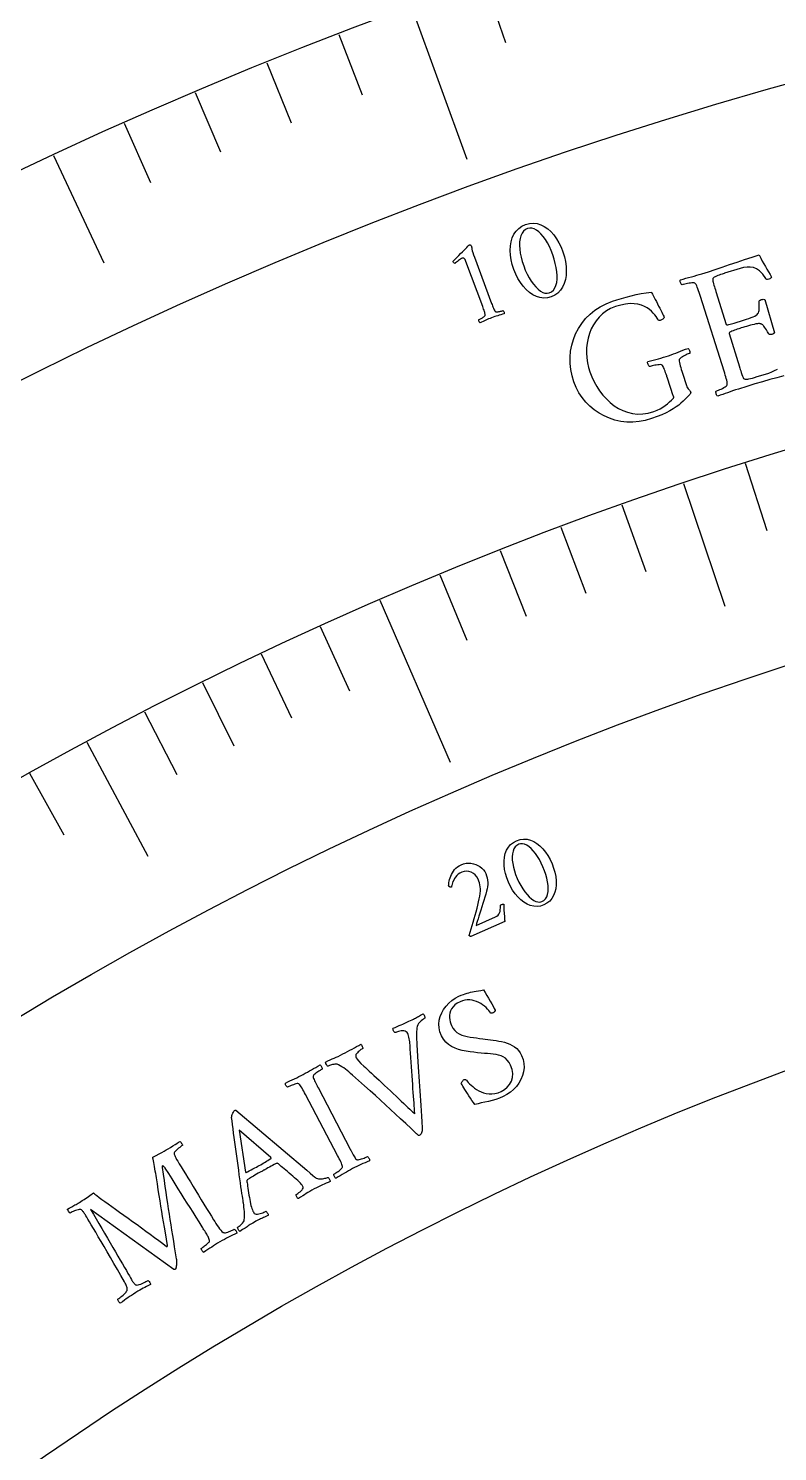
# Model space of a CAD drawing. Header units: millimetres. Extents: x -60 to 60, y -60 to 76.
# Drawn here: x -23.26 to -14.09, y 33.36 to 50.77 of the extents above; entities that cross this region are included whole.
import ezdxf

# ---------------------------------------------------------------- set-up
doc = ezdxf.new("R2010")
doc.units = ezdxf.units.MM
for name, color, linetype in [('ENGRAVE', 7, 'Continuous'), ('ENGRAVE_FINE', 8, 'Continuous'), ('TEXT', 5, 'Continuous')]:
    doc.layers.add(name, color=color, linetype=linetype)

msp = doc.modelspace()

# ---------------------------------------------------------------- linework, layer by layer
at = {"layer": 'ENGRAVE'}
for points in [[(-18.5717, 51.0253), (-17.8945, 49.1647)], [(-22.9482, 49.2125), (-22.3345, 47.8966)], [(-15.245, 45.1982), (-14.7387, 43.6973)], [(-18.958, 43.7708), (-18.0996, 41.7887)], [(-22.5434, 42.0367), (-21.7948, 40.6408)]]:
    msp.add_lwpolyline(points, dxfattribs=at)
for radius in [58.8, 58.8, 57.225, 54.3, 54.3, 51.99, 47.7, 47.7, 45.18, 40.5, 40.5]:
    msp.add_circle((0, 0), radius, dxfattribs=at)
at = {"layer": 'ENGRAVE_FINE'}
for points in [[(-17.6784, 51.3417), (-17.4205, 50.5928)], [(-19.4594, 50.6934), (-19.1756, 49.954)], [(-20.3411, 50.3461), (-20.0444, 49.6118)], [(-21.2167, 49.9834), (-20.9072, 49.2544)], [(-22.0858, 49.6055), (-21.7637, 48.882)], [(-14.4893, 45.4461), (-14.2268, 44.623)], [(-15.9966, 44.9377), (-15.7068, 44.1238)], [(-16.7439, 44.6647), (-16.4406, 43.8556)], [(-17.4867, 44.3791), (-17.17, 43.5753)], [(-18.2248, 44.0811), (-17.8947, 43.2827)], [(-19.6861, 43.4482), (-19.3296, 42.6612)], [(-20.4089, 43.1134), (-20.0392, 42.3325)], [(-21.1262, 42.7665), (-20.7435, 41.9919)], [(-21.8378, 42.4076), (-21.4422, 41.6394)], [(-23.243, 41.654), (-22.822, 40.8995)]]:
    msp.add_lwpolyline(points, dxfattribs=at)
at = {"layer": 'TEXT'}
for points in [[(-17.1766, 48.3663), (-17.1281, 48.3792), (-17.0807, 48.3832), (-17.0345, 48.3783), (-16.9895, 48.3644), (-16.9463, 48.3428), (-16.9054, 48.3147), (-16.8669, 48.2802), (-16.8308, 48.2391), (-16.7977, 48.193), (-16.768, 48.1429), (-16.742, 48.0889), (-16.7194, 48.031), (-16.7012, 47.9716), (-16.6882, 47.913), (-16.6804, 47.8553), (-16.6779, 47.7985), (-16.6807, 47.7438), (-16.6892, 47.6927), (-16.7032, 47.6451), (-16.7229, 47.6011), (-16.7486, 47.562), (-16.7804, 47.5293), (-16.8185, 47.5029), (-16.8629, 47.4829), (-16.9087, 47.4709), (-16.9542, 47.4676), (-16.9992, 47.473), (-17.0439, 47.4871), (-17.0873, 47.5088), (-17.1286, 47.5367), (-17.1677, 47.5709), (-17.2047, 47.6114), (-17.2389, 47.657), (-17.2695, 47.7066), (-17.2965, 47.7602), (-17.3199, 47.8177), (-17.3388, 47.8769), (-17.3525, 47.9353), (-17.3609, 47.9929), (-17.364, 48.0498), (-17.3615, 48.1045), (-17.353, 48.1558), (-17.3387, 48.2034), (-17.3184, 48.2476), (-17.2921, 48.2868), (-17.2597, 48.3197), (-17.2212, 48.3462), (-17.1766, 48.3663)], [(-17.1515, 48.3182), (-17.1784, 48.305), (-17.201, 48.2858), (-17.2191, 48.2608), (-17.2329, 48.23), (-17.2424, 48.1944), (-17.2479, 48.1551), (-17.2493, 48.1123), (-17.2468, 48.0659), (-17.2404, 48.0169), (-17.2303, 47.9665), (-17.2164, 47.9147), (-17.1989, 47.8614), (-17.1787, 47.8097), (-17.1565, 47.7612), (-17.1323, 47.7159), (-17.1061, 47.6738), (-17.0787, 47.6359), (-17.0509, 47.6031), (-17.0228, 47.5756), (-16.9942, 47.5532), (-16.9659, 47.537), (-16.9385, 47.528), (-16.912, 47.5261), (-16.8864, 47.5315), (-16.8582, 47.5454), (-16.835, 47.5651), (-16.8168, 47.5908), (-16.8036, 47.6225), (-16.7951, 47.6589), (-16.7906, 47.6989), (-16.7903, 47.7427), (-16.7941, 47.7901), (-16.8016, 47.8399), (-16.8122, 47.8908), (-16.8262, 47.9427), (-16.8433, 47.9956), (-16.8632, 48.0479), (-16.8849, 48.0965), (-16.9083, 48.1414), (-16.9336, 48.1826), (-16.9601, 48.2194), (-16.9872, 48.2511), (-17.0148, 48.2776), (-17.0431, 48.2989), (-17.0713, 48.3142), (-17.0988, 48.3225), (-17.1255, 48.3239), (-17.1515, 48.3182)], [(-17.699, 47.3622), (-17.905, 47.9137), (-17.9105, 47.9271), (-17.9159, 47.9379), (-17.9212, 47.9461), (-17.9265, 47.9518), (-17.9321, 47.9553), (-17.9383, 47.9569), (-17.9451, 47.9568), (-17.9525, 47.9548), (-17.9611, 47.9508), (-17.9713, 47.9448), (-17.9831, 47.9366), (-17.9966, 47.9263), (-18.0099, 47.9156), (-18.0215, 47.906), (-18.0313, 47.8976), (-18.0393, 47.8904), (-18.0468, 47.8934), (-18.0529, 47.8976), (-18.0576, 47.9029), (-18.0609, 47.9093), (-18.061, 47.9094), (-18.0611, 47.9096), (-18.0612, 47.9101), (-18.0615, 47.9107), (-18.0622, 47.9133), (-18.0625, 47.9155), (-18.0621, 47.9173), (-18.0613, 47.9187), (-18.038, 47.9419), (-18.0149, 47.965), (-17.9921, 47.9881), (-17.9697, 48.0112), (-17.9482, 48.0333), (-17.9287, 48.0534), (-17.911, 48.0715), (-17.8951, 48.0876), (-17.882, 48.1008), (-17.8724, 48.1103), (-17.8663, 48.1162), (-17.8638, 48.1183), (-17.861, 48.1193), (-17.8575, 48.12), (-17.8542, 48.1195), (-17.851, 48.1177), (-17.848, 48.1146), (-17.8452, 48.1111), (-17.8427, 48.1078), (-17.8405, 48.1049), (-17.8386, 48.1022), (-17.8381, 48.0999), (-17.8368, 48.0931), (-17.8346, 48.0818), (-17.8315, 48.0659), (-17.827, 48.0461), (-17.8204, 48.0229), (-17.8118, 47.9965), (-17.8011, 47.9667), (-17.5917, 47.4022), (-17.586, 47.3871), (-17.5805, 47.3726), (-17.575, 47.3586), (-17.5697, 47.3452), (-17.5644, 47.3328), (-17.5588, 47.3218), (-17.5532, 47.3123), (-17.5474, 47.3042), (-17.5438, 47.3017), (-17.5383, 47.3), (-17.531, 47.2992), (-17.5218, 47.2993), (-17.5117, 47.3002), (-17.5015, 47.3015), (-17.4912, 47.3034), (-17.4807, 47.3058), (-17.471, 47.3084), (-17.4629, 47.3106), (-17.4564, 47.3126), (-17.4514, 47.3142), (-17.4483, 47.3116), (-17.4453, 47.3078), (-17.4423, 47.3027), (-17.4393, 47.2965), (-17.437, 47.29), (-17.4358, 47.2843), (-17.4358, 47.2793), (-17.437, 47.2751), (-17.4579, 47.2689), (-17.4779, 47.263), (-17.497, 47.2572), (-17.5153, 47.2517), (-17.5333, 47.2461), (-17.552, 47.2399), (-17.5712, 47.2332), (-17.5911, 47.2259), (-17.61, 47.2187), (-17.628, 47.2116), (-17.645, 47.2045), (-17.6611, 47.1974), (-17.6773, 47.1901), (-17.6946, 47.1823), (-17.7131, 47.1739), (-17.7328, 47.1649), (-17.7364, 47.1673), (-17.7397, 47.1711), (-17.7425, 47.1762), (-17.745, 47.1826), (-17.7469, 47.1893), (-17.7479, 47.1951), (-17.7481, 47.2), (-17.7475, 47.204), (-17.7427, 47.206), (-17.7364, 47.2088), (-17.7288, 47.2124), (-17.7198, 47.2168), (-17.7104, 47.2218), (-17.7013, 47.2271), (-17.6927, 47.2328), (-17.6845, 47.2388), (-17.6776, 47.2446), (-17.6728, 47.2499), (-17.6702, 47.2546), (-17.6697, 47.2586), (-17.6706, 47.2685), (-17.6724, 47.2795), (-17.6752, 47.2915), (-17.679, 47.3045), (-17.6834, 47.3182), (-17.6882, 47.3324), (-17.6934, 47.3471), (-17.699, 47.3622)], [(-15.4404, 46.4884), (-15.4415, 46.4916), (-15.4426, 46.4949), (-15.4437, 46.4982), (-15.4448, 46.5015), (-15.4459, 46.5048), (-15.447, 46.508), (-15.4481, 46.5113), (-15.4491, 46.5146), (-15.456, 46.5349), (-15.4626, 46.5541), (-15.469, 46.5724), (-15.4753, 46.5896), (-15.4816, 46.6055), (-15.488, 46.6197), (-15.4946, 46.6321), (-15.5015, 46.6428), (-15.5065, 46.6481), (-15.515, 46.6514), (-15.5269, 46.6528), (-15.5424, 46.6523), (-15.5596, 46.6505), (-15.5769, 46.6481), (-15.5943, 46.645), (-15.6118, 46.6412), (-15.6279, 46.6374), (-15.6413, 46.6341), (-15.652, 46.6312), (-15.66, 46.6287), (-15.6646, 46.6329), (-15.6692, 46.639), (-15.6736, 46.6469), (-15.6779, 46.6567), (-15.6812, 46.6668), (-15.6828, 46.6757), (-15.6825, 46.6834), (-15.6805, 46.6899), (-15.6474, 46.6996), (-15.6148, 46.7088), (-15.5827, 46.7176), (-15.551, 46.7259), (-15.5196, 46.7342), (-15.4884, 46.743), (-15.4574, 46.7524), (-15.4266, 46.7622), (-15.3953, 46.7729), (-15.3651, 46.7837), (-15.3361, 46.7947), (-15.3082, 46.806), (-15.2802, 46.8174), (-15.2509, 46.8289), (-15.2202, 46.8406), (-15.1882, 46.8523), (-15.1828, 46.8483), (-15.178, 46.8423), (-15.1739, 46.8342), (-15.1706, 46.8241), (-15.1682, 46.8137), (-15.167, 46.8047), (-15.1671, 46.7971), (-15.1683, 46.791), (-15.1761, 46.7882), (-15.1862, 46.7843), (-15.1987, 46.7791), (-15.2134, 46.7727), (-15.229, 46.7655), (-15.2439, 46.7579), (-15.258, 46.75), (-15.2714, 46.7417), (-15.2828, 46.7333), (-15.2909, 46.7253), (-15.2958, 46.7176), (-15.2975, 46.7101), (-15.2968, 46.6947), (-15.2945, 46.6778), (-15.2906, 46.6592), (-15.2852, 46.639), (-15.2787, 46.6177), (-15.2718, 46.5955), (-15.2645, 46.5726), (-15.2568, 46.5489), (-15.2073, 46.3979), (-15.2013, 46.3817), (-15.1946, 46.3682), (-15.1872, 46.3572), (-15.1792, 46.349), (-15.1716, 46.3418), (-15.1653, 46.3341), (-15.1604, 46.326), (-15.1569, 46.3175), (-15.1559, 46.3131), (-15.1558, 46.3088), (-15.1567, 46.3044), (-15.1584, 46.3), (-15.1618, 46.2947), (-15.1675, 46.2874), (-15.1756, 46.278), (-15.186, 46.2667), (-15.2057, 46.2468), (-15.2271, 46.226), (-15.2501, 46.2043), (-15.2748, 46.1817), (-15.3023, 46.1586), (-15.334, 46.1354), (-15.3699, 46.1119), (-15.4098, 46.0883), (-15.4553, 46.0645), (-15.5079, 46.0408), (-15.5676, 46.017), (-15.6343, 45.9931), (-15.7116, 45.9707), (-15.7881, 45.9561), (-15.8637, 45.9495), (-15.9385, 45.9508), (-16.0116, 45.9594), (-16.0821, 45.9745), (-16.15, 45.9964), (-16.2153, 46.0248), (-16.2774, 46.0592), (-16.3353, 46.0991), (-16.3892, 46.1443), (-16.4389, 46.1949), (-16.4838, 46.2503), (-16.5231, 46.31), (-16.5568, 46.3741), (-16.5848, 46.4424), (-16.6078, 46.5173), (-16.6232, 46.5922), (-16.6311, 46.6673), (-16.6313, 46.7425), (-16.6244, 46.8168), (-16.6107, 46.8894), (-16.5903, 46.9602), (-16.563, 47.0293), (-16.5291, 47.0955), (-16.4885, 47.1577), (-16.4412, 47.2158), (-16.3874, 47.27), (-16.3273, 47.319), (-16.2614, 47.3619), (-16.1898, 47.3985), (-16.1124, 47.4289), (-16.0581, 47.4467), (-16.0022, 47.4638), (-15.9446, 47.4801), (-15.8853, 47.4957), (-15.8247, 47.5099), (-15.763, 47.5219), (-15.7, 47.5318), (-15.636, 47.5396), (-15.6346, 47.5369), (-15.6303, 47.529), (-15.6233, 47.5158), (-15.6134, 47.4973), (-15.6017, 47.4752), (-15.5893, 47.4513), (-15.5761, 47.4255), (-15.5622, 47.3978), (-15.5481, 47.3698), (-15.5347, 47.3431), (-15.5218, 47.3178), (-15.5096, 47.2938), (-15.4989, 47.2728), (-15.4909, 47.2566), (-15.4856, 47.2451), (-15.4828, 47.2384), (-15.4814, 47.234), (-15.4822, 47.2289), (-15.4852, 47.2231), (-15.4904, 47.2165), (-15.497, 47.2101), (-15.5043, 47.2046), (-15.5122, 47.2002), (-15.5208, 47.1968), (-15.5284, 47.1948), (-15.5357, 47.1937), (-15.5428, 47.1937), (-15.5495, 47.1946), (-15.557, 47.2073), (-15.5671, 47.2228), (-15.5798, 47.241), (-15.5951, 47.262), (-15.6135, 47.2842), (-15.6354, 47.3057), (-15.6609, 47.3267), (-15.6899, 47.3472), (-15.7227, 47.3655), (-15.7598, 47.3801), (-15.8011, 47.391), (-15.8465, 47.3982), (-15.8967, 47.4), (-15.9519, 47.3947), (-16.0122, 47.3823), (-16.0776, 47.3629), (-16.1351, 47.3396), (-16.1876, 47.3105), (-16.2349, 47.2756), (-16.2771, 47.235), (-16.3142, 47.1898), (-16.3461, 47.1411), (-16.3729, 47.089), (-16.3945, 47.0334), (-16.4111, 46.9756), (-16.4225, 46.9169), (-16.429, 46.8571), (-16.4304, 46.7964), (-16.4269, 46.7359), (-16.4189, 46.6768), (-16.4062, 46.6192), (-16.389, 46.5631), (-16.3652, 46.5022), (-16.3374, 46.4433), (-16.3055, 46.3865), (-16.2696, 46.3316), (-16.2301, 46.28), (-16.1873, 46.2327), (-16.1412, 46.1897), (-16.0918, 46.1511), (-16.0395, 46.1178), (-15.9846, 46.0908), (-15.9272, 46.0702), (-15.8671, 46.0559), (-15.8048, 46.0491), (-15.7406, 46.0509), (-15.6743, 46.0614), (-15.6061, 46.0806), (-15.5666, 46.0955), (-15.5303, 46.1125), (-15.4973, 46.1316), (-15.4675, 46.1527), (-15.4404, 46.1747), (-15.4154, 46.196), (-15.3924, 46.2168), (-15.3714, 46.237), (-15.3674, 46.241), (-15.3647, 46.245), (-15.3634, 46.249), (-15.3635, 46.253), (-15.3643, 46.2572), (-15.3655, 46.2618), (-15.3669, 46.2667), (-15.3686, 46.272)], [(-17.2853, 40.8278), (-17.2419, 40.8422), (-17.1991, 40.8484), (-17.1569, 40.8464), (-17.1153, 40.8362), (-17.0749, 40.8189), (-17.0363, 40.7956), (-16.9995, 40.7663), (-16.9646, 40.7311), (-16.932, 40.6909), (-16.9024, 40.6471), (-16.8759, 40.5995), (-16.8523, 40.5481), (-16.8326, 40.4952), (-16.8177, 40.4428), (-16.8075, 40.3908), (-16.8021, 40.3393), (-16.8018, 40.2896), (-16.8067, 40.2427), (-16.8169, 40.1988), (-16.8325, 40.1578), (-16.8536, 40.121), (-16.8807, 40.0896), (-16.9139, 40.0636), (-16.953, 40.0431), (-16.994, 40.0297), (-17.0351, 40.0243), (-17.0762, 40.0267), (-17.1175, 40.0371), (-17.1581, 40.0544), (-17.197, 40.0775), (-17.2344, 40.1064), (-17.2702, 40.1412), (-17.3037, 40.1808), (-17.3341, 40.2241), (-17.3615, 40.2713), (-17.3858, 40.3222), (-17.4062, 40.3749), (-17.4218, 40.4272), (-17.4325, 40.479), (-17.4384, 40.5305), (-17.4391, 40.5803), (-17.4342, 40.6272), (-17.4237, 40.6713), (-17.4077, 40.7124), (-17.3859, 40.7494), (-17.3583, 40.781), (-17.3247, 40.8072), (-17.2853, 40.8278)], [(-17.26, 40.7856), (-17.2837, 40.7721), (-17.3031, 40.7535), (-17.3183, 40.7298), (-17.3291, 40.701), (-17.3358, 40.6682), (-17.3387, 40.6323), (-17.3377, 40.5934), (-17.3329, 40.5514), (-17.3244, 40.5073), (-17.3125, 40.4621), (-17.2972, 40.4158), (-17.2784, 40.3684), (-17.2573, 40.3226), (-17.2345, 40.2798), (-17.2101, 40.24), (-17.1841, 40.2032), (-17.1572, 40.1702), (-17.1302, 40.142), (-17.1031, 40.1185), (-17.076, 40.0998), (-17.0494, 40.0866), (-17.0241, 40.0799), (-17, 40.0796), (-16.977, 40.0859), (-16.9522, 40.1), (-16.9322, 40.1192), (-16.9171, 40.1435), (-16.9068, 40.1729), (-16.901, 40.2064), (-16.8991, 40.243), (-16.9012, 40.2827), (-16.9072, 40.3256), (-16.9166, 40.3703), (-16.929, 40.4159), (-16.9445, 40.4622), (-16.9628, 40.5093), (-16.9837, 40.5557), (-17.006, 40.5987), (-17.0297, 40.6382), (-17.0548, 40.6742), (-17.0809, 40.7062), (-17.1071, 40.7335), (-17.1337, 40.756), (-17.1605, 40.7739), (-17.187, 40.7862), (-17.2123, 40.7923), (-17.2367, 40.7921), (-17.26, 40.7856)], [(-17.4433, 40.0522), (-17.4429, 40.0341), (-17.4421, 40.0149), (-17.4411, 39.9946), (-17.4398, 39.9732), (-17.4384, 39.9517), (-17.4369, 39.9311), (-17.4354, 39.9112), (-17.4339, 39.8922), (-17.4325, 39.8752), (-17.4314, 39.8612), (-17.4305, 39.8502), (-17.4297, 39.8423), (-17.8459, 39.6577), (-17.8484, 39.6582), (-17.8512, 39.6592), (-17.8542, 39.6605), (-17.8575, 39.6621), (-17.8606, 39.6639), (-17.863, 39.6657), (-17.8648, 39.6676), (-17.866, 39.6694), (-17.8536, 39.7096), (-17.841, 39.7504), (-17.8285, 39.7921), (-17.8158, 39.8345), (-17.8034, 39.8771), (-17.7914, 39.9192), (-17.78, 39.9609), (-17.769, 40.0022), (-17.7589, 40.0423), (-17.7499, 40.0804), (-17.742, 40.1164), (-17.7352, 40.1505), (-17.7299, 40.1844), (-17.7271, 40.2152), (-17.727, 40.2427), (-17.7294, 40.2671), (-17.7339, 40.2899), (-17.7398, 40.3125), (-17.7474, 40.335), (-17.7564, 40.3574), (-17.7719, 40.3861), (-17.7911, 40.4102), (-17.8139, 40.4298), (-17.8405, 40.4447), (-17.869, 40.4541), (-17.8978, 40.4571), (-17.9269, 40.4537), (-17.9562, 40.4439), (-17.9793, 40.432), (-17.9996, 40.4183), (-18.0171, 40.4026), (-18.032, 40.3849), (-18.0444, 40.3665), (-18.055, 40.3483), (-18.0636, 40.3304), (-18.0702, 40.3129), (-18.0753, 40.2967), (-18.0793, 40.2828), (-18.082, 40.2714), (-18.0835, 40.2624), (-18.0875, 40.2612), (-18.0921, 40.2609), (-18.0971, 40.2617), (-18.1027, 40.2634), (-18.108, 40.2655), (-18.1119, 40.2676), (-18.1147, 40.2696), (-18.1161, 40.2715), (-18.1164, 40.2792), (-18.1158, 40.2896), (-18.1146, 40.3027), (-18.1125, 40.3184), (-18.1093, 40.336), (-18.1045, 40.3547), (-18.0983, 40.3743), (-18.0906, 40.3951), (-18.0812, 40.4161), (-18.0702, 40.4365), (-18.0575, 40.4563), (-18.0431, 40.4756), (-18.0268, 40.4936), (-18.0081, 40.5096), (-17.9871, 40.5235), (-17.9638, 40.5354), (-17.9341, 40.5463), (-17.9042, 40.553), (-17.874, 40.5555), (-17.8435, 40.5536), (-17.8137, 40.5481), (-17.7856, 40.5393), (-17.759, 40.5274), (-17.734, 40.5122), (-17.7114, 40.4943), (-17.6921, 40.474), (-17.6759, 40.4514), (-17.6629, 40.4265), (-17.6529, 40.4003), (-17.6455, 40.3738), (-17.6408, 40.3471), (-17.6388, 40.3202), (-17.6391, 40.2932), (-17.6415, 40.2661), (-17.646, 40.2391), (-17.6524, 40.2122), (-17.6625, 40.1761), (-17.6734, 40.1387), (-17.685, 40.1), (-17.6974, 40.0599), (-17.71, 40.0197), (-17.7222, 39.9807), (-17.7342, 39.943), (-17.7458, 39.9065), (-17.7566, 39.8725), (-17.7662, 39.842), (-17.7747, 39.8151), (-17.7819, 39.7918), (-17.5425, 39.8979), (-17.526, 39.9069), (-17.5124, 39.918), (-17.5017, 39.9312), (-17.4938, 39.9466), (-17.4882, 39.9646), (-17.4844, 39.9853), (-17.4822, 40.009), (-17.4817, 40.0355), (-17.4814, 40.0395), (-17.4795, 40.0431), (-17.4762, 40.0462), (-17.4714, 40.0489), (-17.4691, 40.0497), (-17.4661, 40.0504), (-17.4624, 40.0511), (-17.4579, 40.0518), (-17.4533, 40.0523), (-17.4493, 40.0526), (-17.446, 40.0525), (-17.4433, 40.0522)], [(-17.9911, 38.9265), (-17.9629, 38.939), (-17.9368, 38.9495), (-17.9128, 38.9581), (-17.891, 38.9648), (-17.8699, 38.9702), (-17.8483, 38.9751), (-17.8262, 38.9796), (-17.8036, 38.9835), (-17.7794, 38.9876), (-17.7525, 38.9923), (-17.723, 38.9977), (-17.6907, 39.0036), (-17.6693, 38.9706), (-17.6482, 38.9368), (-17.6274, 38.902), (-17.6069, 38.8665), (-17.588, 38.8327), (-17.5719, 38.8034), (-17.5584, 38.7786), (-17.5477, 38.7583), (-17.5459, 38.7539), (-17.5464, 38.7491), (-17.5493, 38.744), (-17.5546, 38.7385), (-17.5608, 38.7332), (-17.5666, 38.7288), (-17.572, 38.7253), (-17.5769, 38.7228), (-17.5833, 38.7204), (-17.5895, 38.7193), (-17.5953, 38.7194), (-17.6009, 38.7208), (-17.6116, 38.7369), (-17.6248, 38.7535), (-17.6405, 38.7706), (-17.6588, 38.7882), (-17.6791, 38.8055), (-17.7009, 38.8215), (-17.7243, 38.8363), (-17.7493, 38.8497), (-17.7755, 38.8613), (-17.8026, 38.8703), (-17.8305, 38.8769), (-17.8593, 38.8809), (-17.8885, 38.8817), (-17.9177, 38.8783), (-17.947, 38.8709), (-17.9762, 38.8595), (-18.0109, 38.841), (-18.0398, 38.8204), (-18.0629, 38.7978), (-18.0801, 38.7731), (-18.0924, 38.7472), (-18.1009, 38.7208), (-18.1053, 38.694), (-18.1059, 38.6669), (-18.1034, 38.6401), (-18.0986, 38.6147), (-18.0916, 38.5907), (-18.0823, 38.5679), (-18.0638, 38.5346), (-18.0419, 38.5066), (-18.0167, 38.4838), (-17.9881, 38.4662), (-17.9568, 38.4525), (-17.9237, 38.4413), (-17.8886, 38.4327), (-17.8517, 38.4266), (-17.8137, 38.4217), (-17.7755, 38.4166), (-17.7371, 38.4112), (-17.6985, 38.4057), (-17.6691, 38.402), (-17.6381, 38.3982), (-17.6058, 38.3942), (-17.5719, 38.39), (-17.5373, 38.3852), (-17.5028, 38.3791), (-17.4684, 38.3719), (-17.434, 38.3636), (-17.4005, 38.3533), (-17.3687, 38.3405), (-17.3385, 38.3251), (-17.3099, 38.3071), (-17.2838, 38.2861), (-17.2609, 38.2615), (-17.2411, 38.2335), (-17.2245, 38.2019), (-17.2064, 38.1527), (-17.1965, 38.1033), (-17.1946, 38.0538), (-17.2007, 38.0041), (-17.2138, 37.9555), (-17.2326, 37.9093), (-17.2571, 37.8655), (-17.2874, 37.8241), (-17.3223, 37.7861), (-17.3607, 37.7527), (-17.4028, 37.7239), (-17.4485, 37.6996), (-17.4934, 37.6803), (-17.5387, 37.6639), (-17.5844, 37.6503), (-17.6304, 37.6396), (-17.6754, 37.6303), (-17.7177, 37.621), (-17.7574, 37.6118), (-17.7946, 37.6027), (-17.8127, 37.6273), (-17.8309, 37.653), (-17.8492, 37.6797), (-17.8677, 37.7075), (-17.8855, 37.7351), (-17.902, 37.761), (-17.9171, 37.7853), (-17.931, 37.808), (-17.9428, 37.8278), (-17.952, 37.8435), (-17.9586, 37.8552), (-17.9625, 37.8627), (-17.9599, 37.8694), (-17.9567, 37.8759), (-17.953, 37.8822), (-17.9488, 37.8883), (-17.9441, 37.894), (-17.939, 37.8989), (-17.9333, 37.9031), (-17.9271, 37.9065), (-17.9191, 37.909), (-17.9118, 37.9086), (-17.9051, 37.9055), (-17.8991, 37.8995), (-17.8889, 37.8871), (-17.8762, 37.873), (-17.8608, 37.8571), (-17.8427, 37.8396), (-17.8223, 37.8215), (-17.7997, 37.804), (-17.7748, 37.7871), (-17.7477, 37.7708), (-17.7188, 37.7565), (-17.6882, 37.7452), (-17.6561, 37.737), (-17.6224, 37.7319), (-17.5872, 37.7312), (-17.5506, 37.736), (-17.5125, 37.7463), (-17.473, 37.7622), (-17.433, 37.785), (-17.3991, 37.8139), (-17.3713, 37.8487), (-17.3495, 37.8895), (-17.336, 37.9344), (-17.3332, 37.9816), (-17.3411, 38.0309), (-17.3598, 38.0825), (-17.3783, 38.1174), (-17.3991, 38.1461), (-17.4223, 38.1688), (-17.448, 38.1853), (-17.4758, 38.1974), (-17.5055, 38.207), (-17.5371, 38.214), (-17.5707, 38.2184), (-17.6059, 38.2215), (-17.6423, 38.2246), (-17.68, 38.2276), (-17.719, 38.2306), (-17.7632, 38.2353), (-17.8085, 38.2408), (-17.8549, 38.247), (-17.9023, 38.2539), (-17.9494, 38.2629), (-17.9947, 38.2754), (-18.0381, 38.2914), (-18.0797, 38.3109), (-18.118, 38.3351), (-18.1514, 38.3652), (-18.18, 38.4013), (-18.2038, 38.4433), (-18.2224, 38.491), (-18.2332, 38.5387), (-18.2361, 38.5863), (-18.231, 38.6339), (-18.2191, 38.6803), (-18.2013, 38.7245), (-18.1777, 38.7665), (-18.1483, 38.8063), (-18.1142, 38.8428), (-18.0766, 38.875), (-18.0356, 38.9029), (-17.9911, 38.9265)], [(-19.4103, 38.2203), (-19.381, 38.2354), (-19.3523, 38.2506), (-19.3242, 38.2659), (-19.2968, 38.2812), (-19.2697, 38.2965), (-19.2428, 38.3115), (-19.2161, 38.3262), (-19.1895, 38.3408), (-19.1857, 38.3371), (-19.1816, 38.3314), (-19.1773, 38.3237), (-19.1727, 38.314), (-19.1688, 38.3043), (-19.1667, 38.2968), (-19.1663, 38.2914), (-19.1678, 38.288), (-19.1726, 38.2853), (-19.1795, 38.2807), (-19.1886, 38.2744), (-19.1998, 38.2663), (-19.2117, 38.2569), (-19.2228, 38.2468), (-19.2331, 38.2359), (-19.2426, 38.2243), (-19.2497, 38.2123), (-19.253, 38.2), (-19.2524, 38.1876), (-19.2479, 38.175), (-19.2365, 38.1577), (-19.2172, 38.1347), (-19.1897, 38.1061), (-19.1543, 38.0719), (-19.1354, 38.0544), (-19.1136, 38.0341), (-19.0889, 38.0112), (-19.0613, 37.9856), (-19.0315, 37.958), (-19.0004, 37.9289), (-18.9678, 37.8984), (-18.9338, 37.8665), (-18.8991, 37.8339), (-18.8643, 37.8013), (-18.8294, 37.7687), (-18.7944, 37.7362), (-18.7602, 37.7043), (-18.7274, 37.6736), (-18.6962, 37.6442), (-18.6664, 37.616), (-18.6387, 37.5897), (-18.6137, 37.5659), (-18.5914, 37.5445), (-18.5717, 37.5257), (-18.5555, 37.5101), (-18.5434, 37.4986), (-18.5354, 37.4912), (-18.5315, 37.4878), (-18.5317, 37.4954), (-18.5324, 37.5091), (-18.5336, 37.529), (-18.5353, 37.555), (-18.5374, 37.5861), (-18.5399, 37.6211), (-18.5427, 37.66), (-18.5458, 37.7028), (-18.5492, 37.7488), (-18.5527, 37.7971), (-18.5563, 37.8477), (-18.56, 37.9007), (-18.5637, 37.9551), (-18.5675, 38.0099), (-18.5713, 38.0651), (-18.575, 38.1207), (-18.5787, 38.1757), (-18.5823, 38.229), (-18.5857, 38.2807), (-18.589, 38.3308), (-18.5904, 38.3496), (-18.5924, 38.3687), (-18.5952, 38.3879), (-18.5986, 38.4074), (-18.6026, 38.4261), (-18.6071, 38.4428), (-18.6121, 38.4576), (-18.6176, 38.4705), (-18.6258, 38.4834), (-18.6363, 38.4931), (-18.6491, 38.4993), (-18.6641, 38.5022), (-18.6802, 38.5027), (-18.6962, 38.5019), (-18.7121, 38.4996), (-18.7279, 38.496), (-18.7424, 38.4919), (-18.7544, 38.4882), (-18.7638, 38.4849), (-18.7707, 38.482), (-18.7754, 38.4833), (-18.7802, 38.4872), (-18.7851, 38.4938), (-18.7902, 38.503), (-18.7944, 38.5129), (-18.7969, 38.5215), (-18.7976, 38.5288), (-18.7965, 38.5349), (-18.7712, 38.5461), (-18.7465, 38.5568), (-18.7224, 38.567), (-18.699, 38.5767), (-18.6757, 38.5865), (-18.6518, 38.597), (-18.6273, 38.6082), (-18.6023, 38.6201), (-18.5819, 38.6299), (-18.5638, 38.6389), (-18.548, 38.6468), (-18.5344, 38.6538), (-18.5221, 38.6604), (-18.5099, 38.667), (-18.4979, 38.6736), (-18.4861, 38.6803), (-18.4736, 38.6874), (-18.4598, 38.6951), (-18.4445, 38.7035), (-18.4278, 38.7126), (-18.4241, 38.7088), (-18.4202, 38.7027), (-18.4162, 38.6945), (-18.412, 38.6841), (-18.4085, 38.674), (-18.4065, 38.6665), (-18.406, 38.6617), (-18.4071, 38.6595), (-18.4143, 38.6553), (-18.4245, 38.6483), (-18.4378, 38.6385), (-18.4542, 38.6257), (-18.4706, 38.6109), (-18.4839, 38.5946), (-18.4941, 38.5771), (-18.5012, 38.5582), (-18.5047, 38.5423), (-18.5073, 38.5212), (-18.5088, 38.4947), (-18.5094, 38.4629), (-18.5092, 38.429), (-18.5084, 38.396), (-18.5071, 38.364), (-18.5052, 38.333), (-18.5008, 38.2611), (-18.4964, 38.1922), (-18.4921, 38.1264), (-18.4879, 38.0636), (-18.4839, 38.0029), (-18.48, 37.9432), (-18.4763, 37.8845), (-18.4727, 37.8269), (-18.4692, 37.7692), (-18.4654, 37.7105), (-18.4615, 37.6508), (-18.4575, 37.5899), (-18.4533, 37.5269), (-18.4491, 37.4604), (-18.4449, 37.3906), (-18.4405, 37.3174), (-18.44, 37.2978), (-18.4412, 37.2808), (-18.4441, 37.2663), (-18.4487, 37.2544), (-18.4546, 37.2445), (-18.4613, 37.2362), (-18.469, 37.2294), (-18.4776, 37.2242), (-18.4805, 37.2237), (-18.484, 37.2247), (-18.488, 37.2273), (-18.4925, 37.2316), (-18.497, 37.2362), (-18.5012, 37.24), (-18.5049, 37.243), (-18.5083, 37.2453), (-18.5763, 37.3085), (-18.6421, 37.3696), (-18.7057, 37.4285), (-18.767, 37.4852), (-18.8276, 37.5411), (-18.8887, 37.5973), (-18.9504, 37.6539), (-19.0127, 37.7109), (-19.0772, 37.7694), (-19.1453, 37.8306), (-19.2171, 37.8945), (-19.2925, 37.9611), (-19.3156, 37.9815), (-19.3379, 38.0007), (-19.3594, 38.0185), (-19.38, 38.0351), (-19.4004, 38.0504), (-19.4209, 38.0645), (-19.4415, 38.0773), (-19.4622, 38.089), (-19.4712, 38.0931), (-19.4818, 38.0955), (-19.4939, 38.0963), (-19.5074, 38.0955), (-19.5215, 38.0936), (-19.5351, 38.091), (-19.5483, 38.0879), (-19.561, 38.0841), (-19.5726, 38.0801), (-19.5825, 38.0764), (-19.5906, 38.0731), (-19.597, 38.0701), (-19.5986, 38.0712), (-19.6015, 38.0755), (-19.6058, 38.0829), (-19.6114, 38.0936), (-19.6168, 38.1044), (-19.6206, 38.1125), (-19.6226, 38.118), (-19.623, 38.1207), (-19.5925, 38.1352), (-19.5645, 38.1482), (-19.5391, 38.1597), (-19.5163, 38.1698), (-19.4935, 38.1799), (-19.4683, 38.1917), (-19.4406, 38.2052), (-19.4103, 38.2203)], [(-19.8958, 37.9699), (-19.8694, 37.9839), (-19.8435, 37.9981), (-19.8181, 38.0124), (-19.7932, 38.0269), (-19.7682, 38.0415), (-19.7426, 38.0563), (-19.7164, 38.0713), (-19.6895, 38.0864), (-19.6841, 38.0838), (-19.6791, 38.0792), (-19.6744, 38.0728), (-19.67, 38.0645), (-19.6664, 38.0557), (-19.6641, 38.0481), (-19.6631, 38.0414), (-19.6634, 38.0359), (-19.67, 38.0322), (-19.6787, 38.0271), (-19.6895, 38.0204), (-19.7025, 38.0122), (-19.7162, 38.0031), (-19.7293, 37.994), (-19.7417, 37.9847), (-19.7535, 37.9754), (-19.7634, 37.9664), (-19.7702, 37.9581), (-19.7739, 37.9506), (-19.7745, 37.9438), (-19.7719, 37.9329), (-19.7681, 37.9208), (-19.7629, 37.9078), (-19.7565, 37.8936), (-19.7492, 37.8787), (-19.7415, 37.8631), (-19.7332, 37.8469), (-19.7245, 37.8301), (-19.7231, 37.8274), (-19.7217, 37.8247), (-19.7203, 37.822), (-19.7189, 37.8193), (-19.7175, 37.8166), (-19.7161, 37.8139), (-19.7147, 37.8112), (-19.7133, 37.8085), (-19.3215, 37.057), (-19.3201, 37.0543), (-19.3186, 37.0516), (-19.3172, 37.0489), (-19.3158, 37.0462), (-19.3144, 37.0435), (-19.313, 37.0408), (-19.3116, 37.0381), (-19.3102, 37.0354), (-19.3014, 37.0187), (-19.2929, 37.0028), (-19.2848, 36.9878), (-19.2769, 36.9737), (-19.2692, 36.9607), (-19.2616, 36.9493), (-19.2541, 36.9394), (-19.2467, 36.931), (-19.2412, 36.9282), (-19.2333, 36.9271), (-19.2227, 36.9276), (-19.2096, 36.9297), (-19.1951, 36.933), (-19.1805, 36.9371), (-19.1657, 36.942), (-19.1507, 36.9476), (-19.1369, 36.9533), (-19.1255, 36.9581), (-19.1165, 36.9621), (-19.1099, 36.9653), (-19.1053, 36.9623), (-19.1005, 36.9576), (-19.0956, 36.9513), (-19.0906, 36.9433), (-19.0863, 36.9349), (-19.0838, 36.9274), (-19.0829, 36.9207), (-19.0838, 36.9148), (-19.1113, 36.9028), (-19.1381, 36.891), (-19.1643, 36.8793), (-19.1899, 36.8678), (-19.2152, 36.8561), (-19.2407, 36.8439), (-19.2664, 36.8311), (-19.2921, 36.8178), (-19.3171, 36.8045), (-19.3422, 36.7907), (-19.3672, 36.7764), (-19.3923, 36.7617), (-19.4175, 36.7466), (-19.4429, 36.7312), (-19.4684, 36.7157), (-19.494, 36.6998), (-19.4993, 36.7024), (-19.5044, 36.707), (-19.5091, 36.7134), (-19.5136, 36.7216), (-19.5173, 36.7303), (-19.5197, 36.7379), (-19.5208, 36.7445), (-19.5207, 36.7501), (-19.5144, 36.7537), (-19.5059, 36.7588), (-19.4955, 36.7654), (-19.483, 36.7735), (-19.4697, 36.7826), (-19.4571, 36.7921), (-19.4452, 36.802), (-19.4338, 36.8122), (-19.4243, 36.8219), (-19.418, 36.8303), (-19.4148, 36.8373), (-19.4147, 36.843), (-19.4176, 36.8562), (-19.4221, 36.8706), (-19.4283, 36.8862), (-19.436, 36.9029), (-19.4448, 36.9206), (-19.454, 36.9388), (-19.4638, 36.9576), (-19.4739, 36.9771), (-19.8688, 37.7269), (-19.8792, 37.7464), (-19.8893, 37.7653), (-19.8993, 37.7835), (-19.909, 37.8011), (-19.9187, 37.8173), (-19.9283, 37.8314), (-19.9377, 37.8435), (-19.9471, 37.8534), (-19.9523, 37.8571), (-19.9601, 37.8586), (-19.9707, 37.8577), (-19.9841, 37.8546), (-19.9989, 37.85), (-20.0139, 37.8449), (-20.029, 37.8392), (-20.0443, 37.8331), (-20.0584, 37.8271), (-20.0701, 37.822), (-20.0793, 37.8177), (-20.086, 37.8144), (-20.0908, 37.8173), (-20.0956, 37.8219), (-20.1007, 37.8282), (-20.1058, 37.8361), (-20.1102, 37.8444), (-20.1128, 37.8519), (-20.1136, 37.8587), (-20.1127, 37.8646), (-20.0848, 37.8782), (-20.0571, 37.8916), (-20.0295, 37.9046), (-20.002, 37.9175), (-19.9749, 37.9303), (-19.9481, 37.9433), (-19.9218, 37.9565), (-19.8958, 37.9699)], [(-20.6271, 36.4002), (-20.6276, 36.4035), (-20.6291, 36.4134), (-20.6315, 36.4299), (-20.6349, 36.453), (-20.6391, 36.4818), (-20.6441, 36.5152), (-20.6498, 36.5533), (-20.6563, 36.5962), (-20.6631, 36.6427), (-20.6701, 36.6919), (-20.6773, 36.7437), (-20.6846, 36.7983), (-20.6921, 36.8545), (-20.6998, 36.9115), (-20.7077, 36.9693), (-20.7157, 37.0278), (-20.7238, 37.0861), (-20.7316, 37.1432), (-20.7391, 37.1991), (-20.7464, 37.2539), (-20.7532, 37.3065), (-20.7596, 37.3559), (-20.7654, 37.402), (-20.7708, 37.4449), (-20.7702, 37.4549), (-20.7676, 37.4665), (-20.7631, 37.4797), (-20.7568, 37.4945), (-20.7495, 37.5087), (-20.7426, 37.5198), (-20.7358, 37.5279), (-20.7293, 37.5329), (-20.7277, 37.5338), (-20.7263, 37.5343), (-20.7251, 37.5346), (-20.7243, 37.5345), (-20.7234, 37.5344), (-20.7221, 37.5343), (-20.7204, 37.5343), (-20.7183, 37.5344), (-19.8517, 36.7988), (-19.8094, 36.7621), (-19.7776, 36.7348), (-19.7563, 36.7169), (-19.7455, 36.7083), (-19.7349, 36.7017), (-19.7225, 36.697), (-19.7084, 36.694), (-19.6926, 36.6929), (-19.6761, 36.6931), (-19.6602, 36.6944), (-19.6448, 36.6966), (-19.6299, 36.6999), (-19.6168, 36.7034), (-19.6063, 36.7065), (-19.5986, 36.7091), (-19.5937, 36.7112), (-19.588, 36.7077), (-19.5827, 36.7024), (-19.5779, 36.6952), (-19.5735, 36.6863), (-19.5699, 36.6773), (-19.5673, 36.6703), (-19.5657, 36.6652), (-19.5651, 36.662), (-19.5911, 36.6503), (-19.6158, 36.6392), (-19.639, 36.6287), (-19.6608, 36.6188), (-19.6828, 36.6085), (-19.7067, 36.5967), (-19.7323, 36.5836), (-19.7598, 36.569), (-19.7885, 36.5532), (-19.8145, 36.5385), (-19.8378, 36.5247), (-19.8584, 36.5121), (-19.8788, 36.4991), (-19.9017, 36.4847), (-19.927, 36.4688), (-19.9548, 36.4513), (-19.9602, 36.4539), (-19.9653, 36.4583), (-19.9701, 36.4647), (-19.9747, 36.4729), (-19.9784, 36.4816), (-19.9805, 36.4894), (-19.9812, 36.4962), (-19.9804, 36.5022), (-19.9715, 36.5075), (-19.9609, 36.5149), (-19.9485, 36.5242), (-19.9343, 36.5355), (-19.9206, 36.5474), (-19.9099, 36.5583), (-19.9022, 36.5684), (-19.8974, 36.5776), (-19.8966, 36.5835), (-19.8975, 36.5903), (-19.8999, 36.5979), (-19.9039, 36.6064), (-19.9098, 36.6154), (-19.9186, 36.6265), (-19.9304, 36.6395), (-19.9451, 36.6546), (-19.962, 36.671), (-19.9804, 36.6883), (-20.0003, 36.7063), (-20.0216, 36.7252), (-20.0435, 36.7442), (-20.0653, 36.7629), (-20.0869, 36.7813), (-20.1083, 36.7994), (-20.1287, 36.8164), (-20.1473, 36.8319), (-20.1639, 36.8458), (-20.1787, 36.8581), (-20.1908, 36.8682), (-20.1995, 36.8754), (-20.2047, 36.8798), (-20.2064, 36.8812), (-20.2068, 36.8813), (-20.2078, 36.8816), (-20.2095, 36.8821), (-20.212, 36.8828), (-20.2146, 36.8834), (-20.217, 36.8835), (-20.2192, 36.8832), (-20.2211, 36.8824), (-20.2357, 36.8754), (-20.2517, 36.8674), (-20.2692, 36.8582), (-20.2881, 36.8479), (-20.3074, 36.8373), (-20.3261, 36.827), (-20.344, 36.8171), (-20.3613, 36.8075), (-20.3658, 36.8051), (-20.3702, 36.8026), (-20.3747, 36.8001), (-20.3791, 36.7977), (-20.3835, 36.7953), (-20.3876, 36.793), (-20.3915, 36.7908), (-20.3952, 36.7888), (-20.4209, 36.7744), (-20.4445, 36.7611), (-20.4661, 36.7487), (-20.4855, 36.7374), (-20.5052, 36.7256), (-20.5274, 36.712), (-20.552, 36.6965), (-20.5791, 36.6792), (-20.58, 36.6785), (-20.581, 36.6773), (-20.5819, 36.6757), (-20.583, 36.6736), (-20.5839, 36.6715), (-20.5845, 36.6701), (-20.5849, 36.6692), (-20.585, 36.6689), (-20.5846, 36.6662), (-20.5834, 36.6582), (-20.5813, 36.6448), (-20.5784, 36.626), (-20.575, 36.6035), (-20.5713, 36.579), (-20.5673, 36.5525), (-20.563, 36.5239), (-20.5585, 36.4949), (-20.5539, 36.4669), (-20.5492, 36.4401), (-20.5443, 36.4143), (-20.5395, 36.389), (-20.5343, 36.3663), (-20.5287, 36.3461), (-20.5226, 36.3285), (-20.5165, 36.3132), (-20.5107, 36.2997), (-20.5052, 36.2881), (-20.5, 36.2783), (-20.4931, 36.27), (-20.4833, 36.2647), (-20.4707, 36.2622), (-20.4553, 36.2627), (-20.4386, 36.2652), (-20.4223, 36.2688), (-20.4063, 36.2735), (-20.3906, 36.2793), (-20.3766, 36.2851), (-20.3656, 36.2899), (-20.3576, 36.2935), (-20.3525, 36.296), (-20.3494, 36.2942), (-20.3454, 36.2904), (-20.3405, 36.2846), (-20.3348, 36.2768), (-20.3294, 36.2684), (-20.3253, 36.2609), (-20.3226, 36.2542), (-20.3212, 36.2483), (-20.3378, 36.2402), (-20.3531, 36.2327), (-20.3673, 36.2259), (-20.3803, 36.2198), (-20.3926, 36.214), (-20.4049, 36.2083), (-20.4173, 36.2025), (-20.4296, 36.1967), (-20.4428, 36.1902), (-20.4578, 36.1825), (-20.4744, 36.1735), (-20.4929, 36.1632), (-20.5113, 36.1526), (-20.5281, 36.1427), (-20.5432, 36.1334), (-20.5567, 36.1247), (-20.5693, 36.1163), (-20.5819, 36.108), (-20.5945, 36.0996), (-20.6071, 36.0912), (-20.6206, 36.0824), (-20.6358, 36.0725), (-20.6528, 36.0616), (-20.6715, 36.0497), (-20.6746, 36.0515), (-20.6783, 36.0555), (-20.6827, 36.0615), (-20.6877, 36.0697), (-20.6924, 36.0785), (-20.696, 36.0863), (-20.6985, 36.0932), (-20.6998, 36.0991), (-20.6909, 36.1049), (-20.6798, 36.1132), (-20.6665, 36.1241), (-20.651, 36.1376), (-20.6364, 36.152), (-20.6256, 36.1658), (-20.6187, 36.179), (-20.6157, 36.1916), (-20.6128, 36.2161), (-20.6115, 36.241), (-20.6118, 36.2664), (-20.6136, 36.2922), (-20.6164, 36.3184), (-20.6195, 36.3452), (-20.6231, 36.3724), (-20.6271, 36.4002)], [(-20.6767, 37.288), (-20.6009, 36.7765), (-20.6007, 36.7763), (-20.6002, 36.7757), (-20.5993, 36.7748), (-20.598, 36.7735), (-20.5967, 36.7722), (-20.5954, 36.7714), (-20.5943, 36.7712), (-20.5934, 36.7714), (-20.5751, 36.7805), (-20.5553, 36.7907), (-20.5338, 36.8018), (-20.5108, 36.8141), (-20.4881, 36.8262), (-20.4678, 36.8371), (-20.4499, 36.8468), (-20.4344, 36.8553), (-20.4144, 36.8665), (-20.3956, 36.8774), (-20.3778, 36.8879), (-20.3612, 36.8981), (-20.3448, 36.9084), (-20.3276, 36.919), (-20.3096, 36.9301), (-20.2907, 36.9416), (-20.2893, 36.9427), (-20.2884, 36.9443), (-20.2883, 36.9462), (-20.2887, 36.9485), (-20.2894, 36.9506), (-20.2899, 36.9522), (-20.2902, 36.9531), (-20.2903, 36.9534)], [(-22.5971, 36.427), (-22.5758, 36.4404), (-22.5561, 36.4533), (-22.5378, 36.4657), (-22.521, 36.4777), (-22.5053, 36.4891), (-22.4902, 36.4999), (-22.4757, 36.5103), (-22.4618, 36.5201), (-22.4438, 36.5054), (-22.4207, 36.4875), (-22.3925, 36.4665), (-22.3593, 36.4424), (-22.3218, 36.4155), (-22.2812, 36.3863), (-22.2373, 36.3547), (-22.1902, 36.3207), (-22.1408, 36.285), (-22.0897, 36.2484), (-22.0371, 36.2108), (-21.9829, 36.1722), (-21.9281, 36.133), (-21.8736, 36.0938), (-21.8195, 36.0544), (-21.7657, 36.0151), (-21.7131, 35.9763), (-21.6626, 35.9387), (-21.6141, 35.9025), (-21.5676, 35.8675), (-21.5656, 35.8667), (-21.5634, 35.8665), (-21.5611, 35.867), (-21.5585, 35.8682), (-21.5564, 35.8701), (-21.5552, 35.8726), (-21.555, 35.8757), (-21.5558, 35.8794), (-21.5689, 35.957), (-21.5814, 36.0308), (-21.5933, 36.1006), (-21.6044, 36.1665), (-21.6152, 36.2305), (-21.6258, 36.2946), (-21.6362, 36.3587), (-21.6464, 36.423), (-21.6569, 36.489), (-21.6679, 36.5583), (-21.6794, 36.6309), (-21.6914, 36.707), (-21.6955, 36.7323), (-21.6998, 36.7587), (-21.7044, 36.7861), (-21.7092, 36.8144), (-21.7141, 36.8424), (-21.7188, 36.8684), (-21.7232, 36.8925), (-21.7274, 36.9146), (-21.7309, 36.9332), (-21.7334, 36.9464), (-21.7349, 36.9544), (-21.7354, 36.957), (-21.6939, 36.9783), (-21.6565, 36.998), (-21.6233, 37.0161), (-21.5943, 37.0326), (-21.5703, 37.0467), (-21.545, 37.0619), (-21.5183, 37.0782), (-21.4903, 37.0954), (-21.4632, 37.1123), (-21.4394, 37.1272), (-21.4188, 37.1403), (-21.4015, 37.1514), (-21.3989, 37.149), (-21.3949, 37.1441), (-21.3895, 37.1368), (-21.3827, 37.1271), (-21.3761, 37.1175), (-21.3714, 37.1107), (-21.3686, 37.1066), (-21.3677, 37.1052), (-21.3748, 37.1008), (-21.3836, 37.0949), (-21.394, 37.0874), (-21.4061, 37.0784), (-21.4187, 37.0685), (-21.4307, 37.0583), (-21.4421, 37.0479), (-21.453, 37.0372), (-21.4622, 37.027), (-21.4688, 37.018), (-21.4728, 37.0103), (-21.4743, 37.0037), (-21.4729, 36.9957), (-21.4706, 36.987), (-21.4673, 36.9778), (-21.4631, 36.9679), (-21.4584, 36.958), (-21.4537, 36.9487), (-21.4491, 36.9399), (-21.4445, 36.9317), (-21.4292, 36.9074), (-21.4105, 36.8774), (-21.3886, 36.8417), (-21.3633, 36.8002), (-21.3356, 36.7546), (-21.3061, 36.7062), (-21.275, 36.6552), (-21.2421, 36.6015), (-21.2085, 36.5467), (-21.175, 36.4921), (-21.1418, 36.4379), (-21.1088, 36.384), (-21.0768, 36.3318), (-21.0467, 36.2826), (-21.0185, 36.2364), (-20.9922, 36.1932), (-20.9771, 36.1695), (-20.9622, 36.1466), (-20.9475, 36.1244), (-20.9329, 36.1031), (-20.9184, 36.0833), (-20.9038, 36.0659), (-20.8891, 36.0509), (-20.8744, 36.0383), (-20.8671, 36.0348), (-20.8577, 36.0336), (-20.8461, 36.0347), (-20.8323, 36.0381), (-20.8175, 36.0428), (-20.8028, 36.048), (-20.7883, 36.0538), (-20.7739, 36.06), (-20.761, 36.0659), (-20.7507, 36.0707), (-20.7432, 36.0744), (-20.7383, 36.077), (-20.7316, 36.0723), (-20.7256, 36.0664), (-20.7202, 36.0595), (-20.7155, 36.0514), (-20.7116, 36.0436), (-20.7089, 36.0374), (-20.7071, 36.0327), (-20.7065, 36.0296), (-20.7326, 36.0169), (-20.7583, 36.0042), (-20.7837, 35.9916), (-20.8086, 35.979), (-20.8337, 35.966), (-20.8596, 35.9521), (-20.8863, 35.9372), (-20.9138, 35.9215), (-20.9423, 35.9046), (-20.9686, 35.8886), (-20.9928, 35.8733), (-21.0148, 35.8589), (-21.0367, 35.8442), (-21.0605, 35.8283), (-21.0861, 35.8111), (-21.1137, 35.7926), (-21.1161, 35.7947), (-21.1195, 35.7985), (-21.124, 35.8041), (-21.1295, 35.8115), (-21.1349, 35.8196), (-21.1388, 35.8273), (-21.1414, 35.8346), (-21.1426, 35.8416), (-21.1367, 35.8452), (-21.1295, 35.8502), (-21.121, 35.8563), (-21.1111, 35.8636), (-21.1006, 35.8717), (-21.0903, 35.88), (-21.0801, 35.8885), (-21.07, 35.8972), (-21.0608, 35.9057), (-21.0531, 35.9133), (-21.0471, 35.9202), (-21.0426, 35.9262), (-21.0408, 35.9324), (-21.0411, 35.9407), (-21.0435, 35.9509), (-21.0479, 35.9632), (-21.0533, 35.9759), (-21.0586, 35.9875), (-21.0639, 35.998), (-21.069, 36.0073), (-21.0752, 36.0176), (-21.0824, 36.0292), (-21.0907, 36.0421), (-21.1, 36.0563), (-21.1093, 36.0705), (-21.1176, 36.0834), (-21.1248, 36.095), (-21.131, 36.1053), (-21.1689, 36.1659), (-21.206, 36.2253), (-21.2424, 36.2836), (-21.2782, 36.3406), (-21.3138, 36.3973), (-21.3497, 36.4547), (-21.3861, 36.5127), (-21.4229, 36.5714), (-21.4606, 36.6315), (-21.4999, 36.6938), (-21.5408, 36.7582), (-21.5833, 36.8248), (-21.5854, 36.8279), (-21.5886, 36.8318), (-21.5928, 36.8365), (-21.5982, 36.842), (-21.6039, 36.8469), (-21.6093, 36.8497), (-21.6143, 36.8503), (-21.6189, 36.8487), (-21.6204, 36.8468), (-21.6211, 36.8433), (-21.6212, 36.8381), (-21.6206, 36.8312), (-21.609, 36.7513), (-21.5976, 36.6744), (-21.5866, 36.6005), (-21.5759, 36.5297), (-21.5655, 36.461), (-21.5553, 36.3935), (-21.5452, 36.3272), (-21.5353, 36.2621), (-21.5254, 36.1973), (-21.5153, 36.1321), (-21.505, 36.0664), (-21.4944, 36.0002), (-21.4835, 35.9325), (-21.472, 35.8624), (-21.46, 35.7897), (-21.4473, 35.7146), (-21.447, 35.7088), (-21.4467, 35.7007), (-21.4464, 35.6902), (-21.4461, 35.6773), (-21.4461, 35.6634), (-21.4463, 35.6497), (-21.4468, 35.6363), (-21.4476, 35.6231), (-21.4491, 35.6112), (-21.4514, 35.6015), (-21.4547, 35.5942), (-21.4589, 35.589), (-21.4606, 35.5873), (-21.4633, 35.5857), (-21.4671, 35.5845), (-21.472, 35.5835), (-21.4733, 35.5837), (-21.4745, 35.5838), (-21.4755, 35.5836), (-21.4765, 35.5832), (-22.4954, 36.3179), (-22.4619, 36.2616), (-22.428, 36.2042), (-22.3939, 36.1459), (-22.3594, 36.0866), (-22.3249, 36.0272), (-22.2909, 35.9688), (-22.2573, 35.9113), (-22.2242, 35.8548), (-22.192, 35.8001), (-22.1616, 35.748), (-22.1328, 35.6987), (-22.1057, 35.6521), (-22.0807, 35.609), (-22.0583, 35.5703), (-22.0384, 35.536), (-22.0211, 35.506), (-22.0069, 35.4814), (-21.9963, 35.4631), (-21.9893, 35.4511), (-21.9859, 35.4454), (-21.9819, 35.4393), (-21.9775, 35.4329), (-21.9727, 35.4264), (-21.9675, 35.4197), (-21.9622, 35.4132), (-21.957, 35.4074), (-21.9518, 35.4023), (-21.9469, 35.3978), (-21.9392, 35.3947), (-21.9288, 35.3941), (-21.9157, 35.3961), (-21.8999, 35.4006), (-21.8829, 35.4067), (-21.8661, 35.4135), (-21.8495, 35.4208), (-21.8331, 35.4287), (-21.8185, 35.4362), (-21.807, 35.4421), (-21.7988, 35.4465), (-21.7938, 35.4494), (-21.7883, 35.4469), (-21.7829, 35.4423), (-21.7777, 35.4355), (-21.7726, 35.4266), (-21.7682, 35.4175), (-21.765, 35.4104), (-21.763, 35.4052), (-21.7622, 35.4019), (-21.7873, 35.3889), (-21.8105, 35.3767), (-21.832, 35.3655), (-21.8517, 35.3552), (-21.8716, 35.3445), (-21.8936, 35.3319), (-21.9177, 35.3176), (-21.944, 35.3015), (-21.9718, 35.284), (-21.997, 35.2676), (-22.0197, 35.2523), (-22.0398, 35.2382), (-22.0598, 35.2238), (-22.082, 35.2079), (-22.1065, 35.1903), (-22.1333, 35.1712), (-22.1358, 35.1732), (-22.1393, 35.177), (-22.144, 35.1825), (-22.1497, 35.1897), (-22.1552, 35.1976), (-22.1594, 35.2051), (-22.1622, 35.2124), (-22.1636, 35.2193), (-22.1574, 35.2235), (-22.149, 35.2297), (-22.1384, 35.2379), (-22.1256, 35.248), (-22.112, 35.2593), (-22.0986, 35.2709), (-22.0857, 35.2829), (-22.0731, 35.2953), (-22.0623, 35.3071), (-22.0545, 35.3177), (-22.0497, 35.327), (-22.048, 35.3349), (-22.048, 35.3471), (-22.0493, 35.359), (-22.0518, 35.3705), (-22.0557, 35.3816), (-22.0605, 35.393), (-22.0662, 35.4053), (-22.0728, 35.4184), (-22.0801, 35.4323), (-22.1244, 35.509), (-22.1678, 35.5841), (-22.2104, 35.6577), (-22.2522, 35.7297), (-22.2926, 35.7991), (-22.3309, 35.8647), (-22.3672, 35.9267), (-22.4016, 35.985), (-22.4333, 36.0389), (-22.462, 36.0875), (-22.4875, 36.1308), (-22.5099, 36.1689), (-22.5287, 36.2007), (-22.5431, 36.2252), (-22.5533, 36.2422), (-22.5592, 36.252), (-22.5651, 36.2613), (-22.571, 36.2704), (-22.5768, 36.2792), (-22.5826, 36.2876), (-22.5886, 36.2956), (-22.5948, 36.3028), (-22.6013, 36.3092), (-22.6081, 36.3149), (-22.6144, 36.3179), (-22.6232, 36.319), (-22.6345, 36.3179), (-22.6484, 36.3149), (-22.6636, 36.3105), (-22.6787, 36.3056), (-22.6937, 36.3001), (-22.7087, 36.294), (-22.7225, 36.288), (-22.7338, 36.2828), (-22.7428, 36.2783), (-22.7492, 36.2746), (-22.7509, 36.2756), (-22.7542, 36.2796), (-22.7591, 36.2867), (-22.7656, 36.2968), (-22.7719, 36.3071), (-22.7763, 36.3149), (-22.7789, 36.3201), (-22.7795, 36.3228), (-22.7597, 36.334), (-22.7419, 36.344), (-22.726, 36.3527), (-22.7122, 36.3602), (-22.6993, 36.3671), (-22.6865, 36.374), (-22.6738, 36.3811), (-22.6612, 36.3884), (-22.6477, 36.3962), (-22.6326, 36.4053), (-22.6157, 36.4155), (-22.5971, 36.427)]]:
    msp.add_lwpolyline(points, close=True, dxfattribs=at)
msp.add_lwpolyline([(-14.0162, 46.5178), (-14.1023, 46.4933), (-14.1882, 46.4693), (-14.2766, 46.4443), (-14.3703, 46.4169), (-14.4692, 46.387), (-14.5733, 46.3547), (-14.6093, 46.3432), (-14.6433, 46.3318), (-14.6752, 46.3205), (-14.7051, 46.3095), (-14.7343, 46.2986), (-14.7641, 46.288), (-14.7946, 46.2776), (-14.8258, 46.2673), (-14.8312, 46.2714), (-14.8359, 46.2774), (-14.84, 46.2855), (-14.8433, 46.2956), (-14.8456, 46.306), (-14.8468, 46.315), (-14.8468, 46.3226), (-14.8455, 46.3288), (-14.8377, 46.3315), (-14.8273, 46.3355), (-14.8143, 46.3408), (-14.7987, 46.3474), (-14.7821, 46.3549), (-14.7661, 46.3629), (-14.7508, 46.3715), (-14.7361, 46.3806), (-14.7235, 46.3896), (-14.7148, 46.3976), (-14.7098, 46.4048), (-14.7085, 46.4111), (-14.7091, 46.4264), (-14.7113, 46.4434), (-14.715, 46.462), (-14.7203, 46.4823), (-14.7265, 46.5037), (-14.7332, 46.5259), (-14.7403, 46.5489), (-14.7477, 46.5726), (-15.0376, 47.4883), (-15.0453, 47.5121), (-15.0528, 47.5351), (-15.0602, 47.5574), (-15.0676, 47.579), (-15.0751, 47.5991), (-15.083, 47.6168), (-15.0911, 47.6321), (-15.0996, 47.645), (-15.1046, 47.6502), (-15.113, 47.6534), (-15.125, 47.6546), (-15.1406, 47.6538), (-15.158, 47.6516), (-15.1757, 47.6489), (-15.1937, 47.6457), (-15.212, 47.6419), (-15.229, 47.6381), (-15.243, 47.6347), (-15.2541, 47.6318), (-15.2623, 47.6294), (-15.267, 47.6337), (-15.2715, 47.6398), (-15.2758, 47.6478), (-15.28, 47.6576), (-15.2831, 47.6678), (-15.2845, 47.6767), (-15.2841, 47.6844), (-15.282, 47.6908), (-15.2481, 47.7004), (-15.2145, 47.7097), (-15.1811, 47.7187), (-15.148, 47.7275), (-15.1151, 47.7364), (-15.0827, 47.7455), (-15.0507, 47.7549), (-15.019, 47.7646), (-15.019, 47.7646), (-14.9398, 47.7899), (-14.8568, 47.8172), (-14.77, 47.8463), (-14.6796, 47.8773), (-14.5876, 47.9085), (-14.4965, 47.9384), (-14.4062, 47.967), (-14.3167, 47.9943), (-14.2987, 47.9561), (-14.2804, 47.9198), (-14.2617, 47.8854), (-14.2427, 47.8529), (-14.2236, 47.821), (-14.2046, 47.7885), (-14.1857, 47.7554), (-14.167, 47.7216), (-14.1722, 47.7148), (-14.1797, 47.7088), (-14.1896, 47.7036), (-14.2018, 47.6992), (-14.215, 47.6964), (-14.2254, 47.6964), (-14.233, 47.6994), (-14.2378, 47.7053), (-14.2753, 47.7586), (-14.3129, 47.7989), (-14.3506, 47.8262), (-14.3884, 47.8405), (-14.4271, 47.8457), (-14.4672, 47.8456), (-14.5088, 47.8403), (-14.5519, 47.8296), (-14.7406, 47.7718), (-14.7487, 47.7692), (-14.7596, 47.7656), (-14.7732, 47.761), (-14.7896, 47.7554), (-14.807, 47.7492), (-14.8238, 47.7427), (-14.8398, 47.736), (-14.8552, 47.729), (-14.8684, 47.722), (-14.878, 47.7153), (-14.8839, 47.7087), (-14.8863, 47.7024), (-14.8856, 47.6897), (-14.8837, 47.6755), (-14.8806, 47.6599), (-14.8763, 47.6428), (-14.8712, 47.625), (-14.866, 47.6068), (-14.8605, 47.5885), (-14.8547, 47.5699), (-14.8525, 47.5626), (-14.8504, 47.5562), (-14.8487, 47.5506), (-14.8472, 47.5457), (-14.7222, 47.1456), (-14.7192, 47.1422), (-14.7128, 47.1407), (-14.7031, 47.1412), (-14.69, 47.1436), (-14.6749, 47.1473), (-14.659, 47.1514), (-14.6424, 47.1561), (-14.6251, 47.1614), (-14.512, 47.1963), (-14.4754, 47.2078), (-14.4433, 47.2186), (-14.4157, 47.2285), (-14.3925, 47.2377), (-14.3732, 47.2467), (-14.3572, 47.2563), (-14.3445, 47.2663), (-14.3352, 47.2768), (-14.3284, 47.2883), (-14.3233, 47.3014), (-14.3198, 47.3162), (-14.3181, 47.3325), (-14.3175, 47.351), (-14.3174, 47.3724), (-14.3179, 47.3966), (-14.3189, 47.4237), (-14.3182, 47.4313), (-14.3135, 47.4379), (-14.3049, 47.4437), (-14.2924, 47.4485), (-14.2798, 47.4516), (-14.2687, 47.4526), (-14.2592, 47.4517), (-14.2512, 47.4489), (-14.1293, 47.043), (-14.1336, 47.0375), (-14.1405, 47.0324), (-14.15, 47.0278), (-14.162, 47.0235), (-14.1743, 47.0209), (-14.1847, 47.0209), (-14.1932, 47.0236), (-14.1998, 47.029), (-14.2158, 47.0555), (-14.2299, 47.0779), (-14.2421, 47.0963), (-14.2522, 47.1106), (-14.2609, 47.1218), (-14.2686, 47.1309), (-14.2754, 47.1379), (-14.2813, 47.1427), (-14.2868, 47.1462), (-14.2926, 47.1492), (-14.2987, 47.1516), (-14.3051, 47.1535), (-14.3137, 47.1554), (-14.3256, 47.1554), (-14.341, 47.1537), (-14.3597, 47.1502), (-14.3806, 47.1454), (-14.4024, 47.1402), (-14.425, 47.1343), (-14.4486, 47.1278), (-14.4722, 47.1211), (-14.495, 47.1145), (-14.5172, 47.1079), (-14.5386, 47.1013), (-14.5534, 47.0967), (-14.5692, 47.0916), (-14.5859, 47.086), (-14.6035, 47.0801), (-14.6209, 47.0739), (-14.637, 47.0678), (-14.6517, 47.0619), (-14.6652, 47.0561), (-14.6761, 47.0503), (-14.6834, 47.0446), (-14.6871, 47.039), (-14.6872, 47.0335), (-14.5595, 46.6246), (-14.5588, 46.6221), (-14.5578, 46.6191), (-14.5567, 46.6155), (-14.5554, 46.6114), (-14.5502, 46.5949), (-14.5441, 46.5763), (-14.5373, 46.5555), (-14.5296, 46.5326), (-14.5218, 46.5113), (-14.5148, 46.4956), (-14.5083, 46.4854), (-14.5026, 46.4807), (-14.4889, 46.4773), (-14.4745, 46.4759), (-14.4592, 46.4763), (-14.4433, 46.4786), (-14.4247, 46.4828), (-14.4018, 46.4888), (-14.3745, 46.4966), (-14.3429, 46.5061), (-14.2401, 46.5377), (-14.2023, 46.5503), (-14.1653, 46.5647), (-14.1292, 46.581), (-14.0938, 46.599)], dxfattribs=at)

doc.saveas('drawing.dxf')
